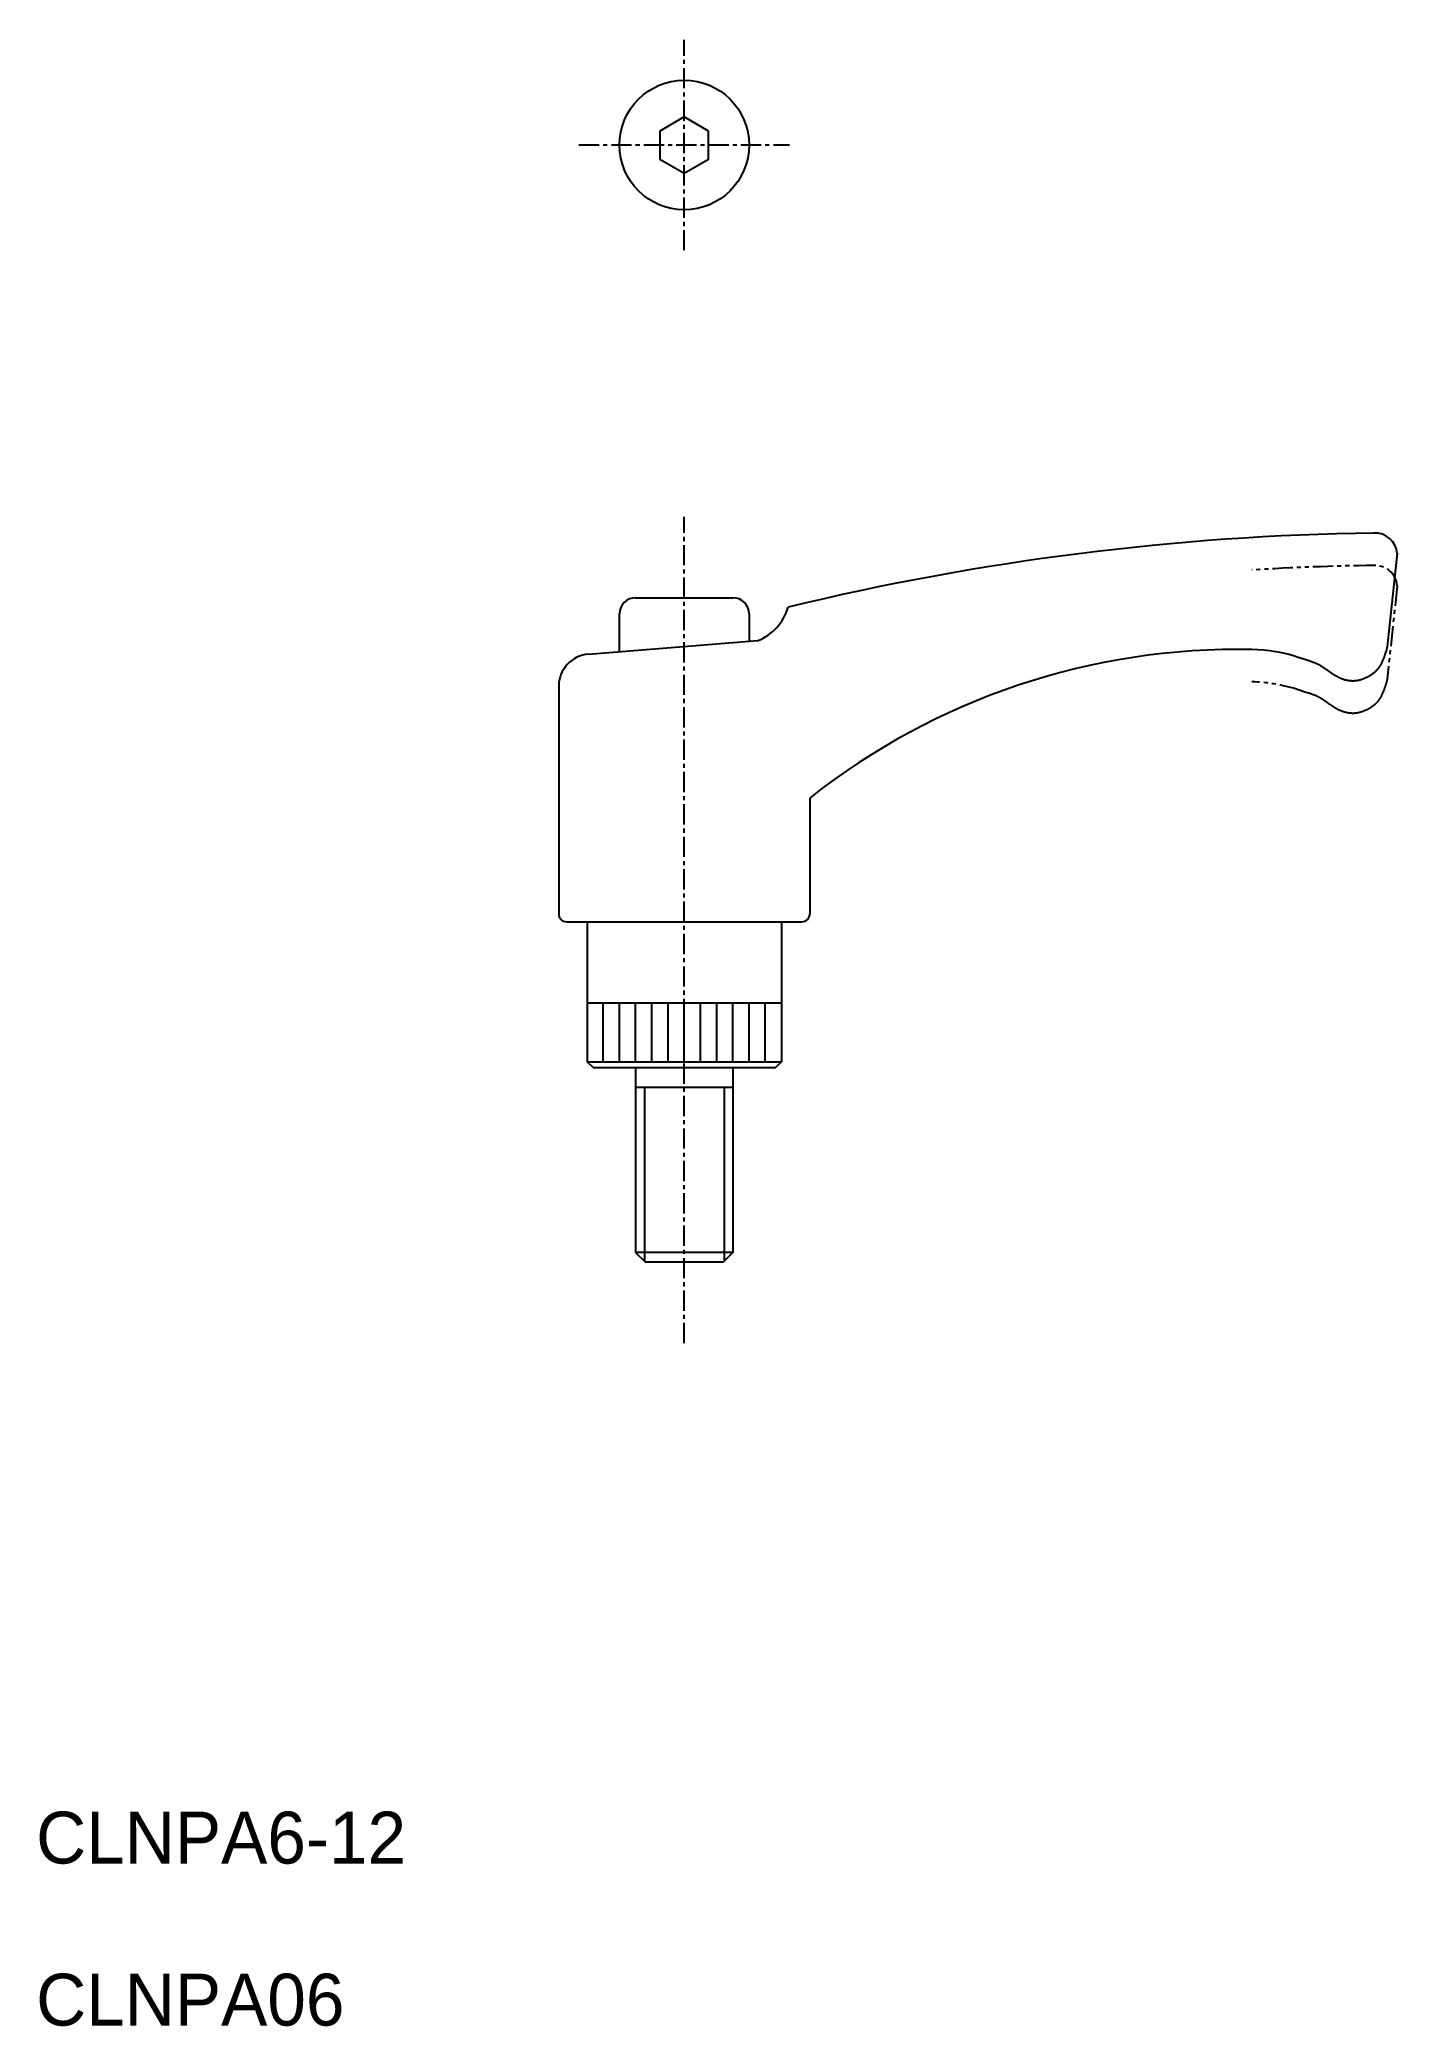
# Model space of a CAD drawing. Extents: x -4032 to -3948, y -1195 to -1072.
import ezdxf

# ---------------------------------------------------------------- set-up
doc = ezdxf.new("R2010")
doc.units = 0
doc.linetypes.add('CENTER', pattern=[2, 1.25, -0.25, 0.25, -0.25])
doc.linetypes.add('PHANTOM', pattern=[2.5, 1.25, -0.25, 0.25, -0.25, 0.25, -0.25])
doc.layers.get('0').update_dxf_attribs({"linetype": 'CONTINUOUS'})
doc.layers.add('CENTER', color=1, linetype='CENTER')

msp = doc.modelspace()

# ---------------------------------------------------------------- linework, layer by layer
at = {"color": 7, "linetype": 'CONTINUOUS'}
for p, q in [((-3948.14, -1104.09), (-3948.76, -1109.87)), ((-3995.14, -1106.83), (-3989.14, -1106.83)), ((-3996.14, -1110.16), (-3996.14, -1107.83)), ((-3988.14, -1107.83), (-3988.14, -1109.51)), ((-3998.05, -1110.31), (-3987.59, -1109.47)), ((-3999.89, -1112.3), (-3999.89, -1126.33)), ((-3984.39, -1119.18), (-3984.39, -1126.33)), ((-3999.39, -1126.83), (-3984.89, -1126.83)), ((-3998.14, -1126.83), (-3998.14, -1135.47)), ((-3986.14, -1126.83), (-3986.14, -1135.47)), ((-3998.14, -1131.83), (-3986.14, -1131.83)), ((-3997.77, -1135.83), (-3998.14, -1135.47)), ((-3998.14, -1135.47), (-3986.14, -1135.47)), ((-3997.77, -1135.83), (-3986.5, -1135.83)), ((-3995.14, -1135.83), (-3995.14, -1147.23)), ((-3989.14, -1135.83), (-3989.14, -1147.23)), ((-3986.5, -1135.83), (-3986.14, -1135.47)), ((-3995.14, -1137.03), (-3989.14, -1137.03)), ((-3995.14, -1147.23), (-3994.54, -1147.83)), ((-3989.14, -1147.23), (-3995.14, -1147.23)), ((-3989.14, -1147.23), (-3989.74, -1147.83)), ((-3989.74, -1147.83), (-3994.54, -1147.83))]:
    msp.add_line(p, q, dxfattribs=at)
at = {"color": 3, "linetype": 'PHANTOM'}
msp.add_line((-3948.14, -1106.09), (-3948.76, -1111.87), dxfattribs=at)
at = {"color": 3, "linetype": 'CONTINUOUS'}
for p, q in [((-3997.14, -1135.47), (-3997.14, -1131.83)), ((-3996.14, -1135.47), (-3996.14, -1131.83)), ((-3995.14, -1135.47), (-3995.14, -1131.83)), ((-3994.14, -1135.47), (-3994.14, -1131.83)), ((-3993.14, -1135.47), (-3993.14, -1131.83)), ((-3992.14, -1135.47), (-3992.14, -1131.83)), ((-3991.14, -1135.47), (-3991.14, -1131.83)), ((-3990.14, -1135.47), (-3990.14, -1131.83)), ((-3989.14, -1135.47), (-3989.14, -1131.83)), ((-3988.14, -1135.47), (-3988.14, -1131.83)), ((-3987.14, -1135.47), (-3987.14, -1131.83)), ((-3994.59, -1137.03), (-3994.59, -1147.78)), ((-3989.68, -1137.03), (-3989.68, -1147.78))]:
    msp.add_line(p, q, dxfattribs=at)
at = {"color": 7, "linetype": 'CONTINUOUS'}
msp.add_lwpolyline([(-3990.64, -1078.03), (-3992.14, -1077.16), (-3993.64, -1078.03), (-3993.64, -1079.76), (-3992.14, -1080.63), (-3990.64, -1079.76)], close=True, dxfattribs=at)
at = {"color": 7}
msp.add_polyline3d([(-3948.76, -1109.87, 0), (-3948.76, -1109.88, 0), (-3948.76, -1109.88, 0), (-3948.76, -1109.88, 0), (-3948.76, -1109.89, 0), (-3948.76, -1109.89, 0), (-3948.77, -1109.9, 0), (-3948.77, -1109.91, 0), (-3948.77, -1109.92, 0), (-3948.78, -1109.93, 0), (-3948.78, -1109.95, 0), (-3948.78, -1109.96, 0), (-3948.79, -1109.98, 0), (-3948.79, -1109.99, 0), (-3948.8, -1110.01, 0), (-3948.8, -1110.03, 0), (-3948.81, -1110.05, 0), (-3948.81, -1110.07, 0), (-3948.82, -1110.09, 0), (-3948.83, -1110.11, 0), (-3948.83, -1110.13, 0), (-3948.84, -1110.15, 0), (-3948.85, -1110.18, 0), (-3948.86, -1110.2, 0), (-3948.86, -1110.22, 0), (-3948.87, -1110.25, 0), (-3948.88, -1110.27, 0), (-3948.89, -1110.3, 0), (-3948.9, -1110.32, 0), (-3948.91, -1110.35, 0), (-3948.92, -1110.38, 0), (-3948.92, -1110.4, 0), (-3948.93, -1110.43, 0), (-3948.94, -1110.46, 0), (-3948.95, -1110.48, 0), (-3948.96, -1110.51, 0), (-3948.97, -1110.54, 0), (-3948.98, -1110.56, 0), (-3948.99, -1110.59, 0), (-3949, -1110.62, 0), (-3949.01, -1110.64, 0), (-3949.02, -1110.67, 0), (-3949.03, -1110.69, 0), (-3949.05, -1110.72, 0), (-3949.06, -1110.74, 0), (-3949.07, -1110.77, 0), (-3949.08, -1110.79, 0), (-3949.09, -1110.81, 0), (-3949.1, -1110.84, 0), (-3949.11, -1110.86, 0), (-3949.12, -1110.88, 0), (-3949.13, -1110.9, 0), (-3949.14, -1110.92, 0), (-3949.15, -1110.95, 0), (-3949.17, -1110.97, 0), (-3949.18, -1110.99, 0), (-3949.19, -1111.01, 0), (-3949.2, -1111.03, 0), (-3949.21, -1111.04, 0), (-3949.22, -1111.06, 0), (-3949.23, -1111.08, 0), (-3949.25, -1111.1, 0), (-3949.26, -1111.12, 0), (-3949.27, -1111.14, 0), (-3949.28, -1111.15, 0), (-3949.29, -1111.17, 0), (-3949.31, -1111.19, 0), (-3949.32, -1111.2, 0), (-3949.33, -1111.22, 0), (-3949.34, -1111.23, 0), (-3949.36, -1111.25, 0), (-3949.37, -1111.26, 0), (-3949.38, -1111.28, 0), (-3949.4, -1111.29, 0), (-3949.41, -1111.31, 0), (-3949.42, -1111.32, 0), (-3949.44, -1111.34, 0), (-3949.45, -1111.35, 0), (-3949.46, -1111.36, 0), (-3949.48, -1111.38, 0), (-3949.49, -1111.39, 0), (-3949.5, -1111.4, 0), (-3949.52, -1111.42, 0), (-3949.53, -1111.43, 0), (-3949.55, -1111.44, 0), (-3949.56, -1111.45, 0), (-3949.58, -1111.47, 0), (-3949.59, -1111.48, 0), (-3949.61, -1111.49, 0), (-3949.62, -1111.5, 0), (-3949.64, -1111.51, 0), (-3949.65, -1111.53, 0), (-3949.67, -1111.54, 0), (-3949.68, -1111.55, 0), (-3949.7, -1111.56, 0), (-3949.72, -1111.57, 0), (-3949.73, -1111.58, 0), (-3949.75, -1111.59, 0), (-3949.77, -1111.6, 0), (-3949.78, -1111.62, 0), (-3949.8, -1111.63, 0), (-3949.82, -1111.64, 0), (-3949.83, -1111.65, 0), (-3949.85, -1111.66, 0), (-3949.87, -1111.67, 0), (-3949.89, -1111.68, 0), (-3949.9, -1111.69, 0), (-3949.92, -1111.7, 0), (-3949.94, -1111.71, 0), (-3949.96, -1111.72, 0), (-3949.98, -1111.73, 0), (-3950, -1111.74, 0), (-3950.01, -1111.75, 0), (-3950.03, -1111.76, 0), (-3950.05, -1111.77, 0), (-3950.07, -1111.78, 0), (-3950.09, -1111.78, 0), (-3950.11, -1111.79, 0), (-3950.13, -1111.8, 0), (-3950.15, -1111.81, 0), (-3950.17, -1111.82, 0), (-3950.19, -1111.83, 0), (-3950.21, -1111.83, 0), (-3950.23, -1111.84, 0), (-3950.25, -1111.85, 0), (-3950.27, -1111.86, 0), (-3950.29, -1111.86, 0), (-3950.31, -1111.87, 0), (-3950.33, -1111.88, 0), (-3950.35, -1111.88, 0), (-3950.37, -1111.89, 0), (-3950.39, -1111.9, 0), (-3950.41, -1111.9, 0), (-3950.43, -1111.91, 0), (-3950.45, -1111.91, 0), (-3950.47, -1111.92, 0), (-3950.49, -1111.92, 0), (-3950.51, -1111.93, 0), (-3950.53, -1111.93, 0), (-3950.55, -1111.94, 0), (-3950.57, -1111.94, 0), (-3950.59, -1111.94, 0), (-3950.61, -1111.95, 0), (-3950.63, -1111.95, 0), (-3950.66, -1111.95, 0), (-3950.68, -1111.96, 0), (-3950.7, -1111.96, 0), (-3950.72, -1111.96, 0), (-3950.74, -1111.96, 0), (-3950.76, -1111.96, 0), (-3950.78, -1111.96, 0), (-3950.8, -1111.97, 0), (-3950.82, -1111.97, 0), (-3950.85, -1111.97, 0), (-3950.87, -1111.97, 0), (-3950.89, -1111.97, 0), (-3950.91, -1111.97, 0), (-3950.93, -1111.97, 0), (-3950.95, -1111.96, 0), (-3950.97, -1111.96, 0), (-3950.99, -1111.96, 0), (-3951.01, -1111.96, 0), (-3951.03, -1111.96, 0), (-3951.06, -1111.96, 0), (-3951.08, -1111.96, 0), (-3951.1, -1111.95, 0), (-3951.12, -1111.95, 0), (-3951.14, -1111.95, 0), (-3951.16, -1111.94, 0), (-3951.18, -1111.94, 0), (-3951.2, -1111.94, 0), (-3951.22, -1111.93, 0), (-3951.24, -1111.93, 0), (-3951.26, -1111.92, 0), (-3951.28, -1111.92, 0), (-3951.3, -1111.92, 0), (-3951.33, -1111.91, 0), (-3951.35, -1111.91, 0), (-3951.37, -1111.9, 0), (-3951.39, -1111.89, 0), (-3951.41, -1111.89, 0), (-3951.43, -1111.88, 0), (-3951.45, -1111.88, 0), (-3951.47, -1111.87, 0), (-3951.49, -1111.86, 0), (-3951.51, -1111.86, 0), (-3951.53, -1111.85, 0), (-3951.55, -1111.84, 0), (-3951.57, -1111.84, 0), (-3951.59, -1111.83, 0), (-3951.61, -1111.82, 0), (-3951.62, -1111.81, 0), (-3951.64, -1111.8, 0), (-3951.66, -1111.8, 0), (-3951.68, -1111.79, 0), (-3951.7, -1111.78, 0), (-3951.72, -1111.77, 0), (-3951.74, -1111.76, 0), (-3951.76, -1111.75, 0), (-3951.78, -1111.74, 0), (-3951.8, -1111.73, 0), (-3951.81, -1111.72, 0), (-3951.83, -1111.71, 0), (-3951.85, -1111.7, 0), (-3951.87, -1111.69, 0), (-3951.89, -1111.68, 0), (-3951.91, -1111.67, 0), (-3951.92, -1111.66, 0), (-3951.94, -1111.65, 0), (-3951.96, -1111.64, 0), (-3951.98, -1111.63, 0), (-3952, -1111.62, 0), (-3952.01, -1111.61, 0), (-3952.03, -1111.6, 0), (-3952.05, -1111.59, 0), (-3952.07, -1111.57, 0), (-3952.08, -1111.56, 0), (-3952.1, -1111.55, 0), (-3952.12, -1111.54, 0), (-3952.14, -1111.53, 0), (-3952.16, -1111.52, 0), (-3952.17, -1111.51, 0), (-3952.19, -1111.49, 0), (-3952.21, -1111.48, 0), (-3952.22, -1111.47, 0), (-3952.24, -1111.46, 0), (-3952.26, -1111.45, 0), (-3952.28, -1111.43, 0), (-3952.29, -1111.42, 0), (-3952.31, -1111.41, 0), (-3952.33, -1111.4, 0), (-3952.35, -1111.39, 0), (-3952.36, -1111.37, 0), (-3952.38, -1111.36, 0), (-3952.4, -1111.35, 0), (-3952.41, -1111.34, 0), (-3952.43, -1111.32, 0), (-3952.45, -1111.31, 0), (-3952.47, -1111.3, 0), (-3952.48, -1111.29, 0), (-3952.5, -1111.28, 0), (-3952.52, -1111.26, 0), (-3952.53, -1111.25, 0), (-3952.55, -1111.24, 0), (-3952.57, -1111.23, 0), (-3952.59, -1111.22, 0), (-3952.6, -1111.2, 0), (-3952.62, -1111.19, 0), (-3952.64, -1111.18, 0), (-3952.65, -1111.17, 0), (-3952.67, -1111.16, 0), (-3952.69, -1111.15, 0), (-3952.71, -1111.13, 0), (-3952.72, -1111.12, 0), (-3952.74, -1111.11, 0), (-3952.76, -1111.1, 0), (-3952.78, -1111.09, 0), (-3952.79, -1111.08, 0), (-3952.81, -1111.07, 0), (-3952.83, -1111.06, 0), (-3952.85, -1111.05, 0), (-3952.86, -1111.03, 0), (-3952.88, -1111.02, 0), (-3952.9, -1111.01, 0), (-3952.92, -1111, 0), (-3952.93, -1110.99, 0), (-3952.95, -1110.98, 0), (-3952.97, -1110.97, 0), (-3952.99, -1110.96, 0), (-3953.01, -1110.95, 0), (-3953.02, -1110.95, 0), (-3953.04, -1110.94, 0), (-3953.06, -1110.93, 0), (-3953.08, -1110.92, 0), (-3953.1, -1110.91, 0), (-3953.12, -1110.9, 0), (-3953.13, -1110.89, 0), (-3953.15, -1110.88, 0), (-3953.17, -1110.88, 0), (-3953.19, -1110.87, 0), (-3953.21, -1110.86, 0), (-3953.23, -1110.85, 0), (-3953.26, -1110.84, 0), (-3953.33, -1110.82, 0), (-3953.43, -1110.78, 0), (-3953.6, -1110.73, 0), (-3953.84, -1110.65, 0), (-3954.18, -1110.54, 0)], dxfattribs=at)
at = {"color": 3, "linetype": 'PHANTOM'}
msp.add_polyline3d([(-3948.76, -1111.87, 0), (-3948.76, -1111.88, 0), (-3948.76, -1111.88, 0), (-3948.76, -1111.88, 0), (-3948.76, -1111.89, 0), (-3948.76, -1111.89, 0), (-3948.77, -1111.9, 0), (-3948.77, -1111.91, 0), (-3948.77, -1111.92, 0), (-3948.78, -1111.93, 0), (-3948.78, -1111.95, 0), (-3948.78, -1111.96, 0), (-3948.79, -1111.98, 0), (-3948.79, -1111.99, 0), (-3948.8, -1112.01, 0), (-3948.8, -1112.03, 0), (-3948.81, -1112.05, 0), (-3948.81, -1112.07, 0), (-3948.82, -1112.09, 0), (-3948.83, -1112.11, 0), (-3948.83, -1112.13, 0), (-3948.84, -1112.15, 0), (-3948.85, -1112.18, 0), (-3948.86, -1112.2, 0), (-3948.86, -1112.22, 0), (-3948.87, -1112.25, 0), (-3948.88, -1112.27, 0), (-3948.89, -1112.3, 0), (-3948.9, -1112.32, 0), (-3948.91, -1112.35, 0), (-3948.92, -1112.38, 0), (-3948.92, -1112.4, 0), (-3948.93, -1112.43, 0), (-3948.94, -1112.46, 0), (-3948.95, -1112.48, 0), (-3948.96, -1112.51, 0), (-3948.97, -1112.54, 0), (-3948.98, -1112.56, 0), (-3948.99, -1112.59, 0), (-3949, -1112.62, 0), (-3949.01, -1112.64, 0), (-3949.02, -1112.67, 0), (-3949.03, -1112.69, 0), (-3949.05, -1112.72, 0), (-3949.06, -1112.74, 0), (-3949.07, -1112.77, 0), (-3949.08, -1112.79, 0), (-3949.09, -1112.81, 0), (-3949.1, -1112.84, 0), (-3949.11, -1112.86, 0), (-3949.12, -1112.88, 0), (-3949.13, -1112.9, 0), (-3949.14, -1112.92, 0), (-3949.15, -1112.95, 0), (-3949.17, -1112.97, 0), (-3949.18, -1112.99, 0), (-3949.19, -1113.01, 0), (-3949.2, -1113.03, 0), (-3949.21, -1113.04, 0), (-3949.22, -1113.06, 0), (-3949.23, -1113.08, 0), (-3949.25, -1113.1, 0), (-3949.26, -1113.12, 0), (-3949.27, -1113.14, 0), (-3949.28, -1113.15, 0), (-3949.29, -1113.17, 0), (-3949.31, -1113.19, 0), (-3949.32, -1113.2, 0), (-3949.33, -1113.22, 0), (-3949.34, -1113.23, 0), (-3949.36, -1113.25, 0), (-3949.37, -1113.26, 0), (-3949.38, -1113.28, 0), (-3949.4, -1113.29, 0), (-3949.41, -1113.31, 0), (-3949.42, -1113.32, 0), (-3949.44, -1113.34, 0), (-3949.45, -1113.35, 0), (-3949.46, -1113.36, 0), (-3949.48, -1113.38, 0), (-3949.49, -1113.39, 0), (-3949.5, -1113.4, 0), (-3949.52, -1113.42, 0), (-3949.53, -1113.43, 0), (-3949.55, -1113.44, 0), (-3949.56, -1113.45, 0), (-3949.58, -1113.47, 0), (-3949.59, -1113.48, 0), (-3949.61, -1113.49, 0), (-3949.62, -1113.5, 0), (-3949.64, -1113.51, 0), (-3949.65, -1113.53, 0), (-3949.67, -1113.54, 0), (-3949.68, -1113.55, 0), (-3949.7, -1113.56, 0), (-3949.72, -1113.57, 0), (-3949.73, -1113.58, 0), (-3949.75, -1113.59, 0), (-3949.77, -1113.6, 0), (-3949.78, -1113.62, 0), (-3949.8, -1113.63, 0), (-3949.82, -1113.64, 0), (-3949.83, -1113.65, 0), (-3949.85, -1113.66, 0), (-3949.87, -1113.67, 0), (-3949.89, -1113.68, 0), (-3949.9, -1113.69, 0), (-3949.92, -1113.7, 0), (-3949.94, -1113.71, 0), (-3949.96, -1113.72, 0), (-3949.98, -1113.73, 0), (-3950, -1113.74, 0), (-3950.01, -1113.75, 0), (-3950.03, -1113.76, 0), (-3950.05, -1113.77, 0), (-3950.07, -1113.78, 0), (-3950.09, -1113.78, 0), (-3950.11, -1113.79, 0), (-3950.13, -1113.8, 0), (-3950.15, -1113.81, 0), (-3950.17, -1113.82, 0), (-3950.19, -1113.83, 0), (-3950.21, -1113.83, 0), (-3950.23, -1113.84, 0), (-3950.25, -1113.85, 0), (-3950.27, -1113.86, 0), (-3950.29, -1113.86, 0), (-3950.31, -1113.87, 0), (-3950.33, -1113.88, 0), (-3950.35, -1113.88, 0), (-3950.37, -1113.89, 0), (-3950.39, -1113.9, 0), (-3950.41, -1113.9, 0), (-3950.43, -1113.91, 0), (-3950.45, -1113.91, 0), (-3950.47, -1113.92, 0), (-3950.49, -1113.92, 0), (-3950.51, -1113.93, 0), (-3950.53, -1113.93, 0), (-3950.55, -1113.94, 0), (-3950.57, -1113.94, 0), (-3950.59, -1113.94, 0), (-3950.61, -1113.95, 0), (-3950.63, -1113.95, 0), (-3950.66, -1113.95, 0), (-3950.68, -1113.96, 0), (-3950.7, -1113.96, 0), (-3950.72, -1113.96, 0), (-3950.74, -1113.96, 0), (-3950.76, -1113.96, 0), (-3950.78, -1113.96, 0), (-3950.8, -1113.97, 0), (-3950.82, -1113.97, 0), (-3950.85, -1113.97, 0), (-3950.87, -1113.97, 0), (-3950.89, -1113.97, 0), (-3950.91, -1113.97, 0), (-3950.93, -1113.97, 0), (-3950.95, -1113.96, 0), (-3950.97, -1113.96, 0), (-3950.99, -1113.96, 0), (-3951.01, -1113.96, 0), (-3951.03, -1113.96, 0), (-3951.06, -1113.96, 0), (-3951.08, -1113.96, 0), (-3951.1, -1113.95, 0), (-3951.12, -1113.95, 0), (-3951.14, -1113.95, 0), (-3951.16, -1113.94, 0), (-3951.18, -1113.94, 0), (-3951.2, -1113.94, 0), (-3951.22, -1113.93, 0), (-3951.24, -1113.93, 0), (-3951.26, -1113.92, 0), (-3951.28, -1113.92, 0), (-3951.3, -1113.92, 0), (-3951.33, -1113.91, 0), (-3951.35, -1113.91, 0), (-3951.37, -1113.9, 0), (-3951.39, -1113.89, 0), (-3951.41, -1113.89, 0), (-3951.43, -1113.88, 0), (-3951.45, -1113.88, 0), (-3951.47, -1113.87, 0), (-3951.49, -1113.86, 0), (-3951.51, -1113.86, 0), (-3951.53, -1113.85, 0), (-3951.55, -1113.84, 0), (-3951.57, -1113.84, 0), (-3951.59, -1113.83, 0), (-3951.61, -1113.82, 0), (-3951.62, -1113.81, 0), (-3951.64, -1113.8, 0), (-3951.66, -1113.8, 0), (-3951.68, -1113.79, 0), (-3951.7, -1113.78, 0), (-3951.72, -1113.77, 0), (-3951.74, -1113.76, 0), (-3951.76, -1113.75, 0), (-3951.78, -1113.74, 0), (-3951.8, -1113.73, 0), (-3951.81, -1113.72, 0), (-3951.83, -1113.71, 0), (-3951.85, -1113.7, 0), (-3951.87, -1113.69, 0), (-3951.89, -1113.68, 0), (-3951.91, -1113.67, 0), (-3951.92, -1113.66, 0), (-3951.94, -1113.65, 0), (-3951.96, -1113.64, 0), (-3951.98, -1113.63, 0), (-3952, -1113.62, 0), (-3952.01, -1113.61, 0), (-3952.03, -1113.6, 0), (-3952.05, -1113.59, 0), (-3952.07, -1113.57, 0), (-3952.08, -1113.56, 0), (-3952.1, -1113.55, 0), (-3952.12, -1113.54, 0), (-3952.14, -1113.53, 0), (-3952.16, -1113.52, 0), (-3952.17, -1113.51, 0), (-3952.19, -1113.49, 0), (-3952.21, -1113.48, 0), (-3952.22, -1113.47, 0), (-3952.24, -1113.46, 0), (-3952.26, -1113.45, 0), (-3952.28, -1113.43, 0), (-3952.29, -1113.42, 0), (-3952.31, -1113.41, 0), (-3952.33, -1113.4, 0), (-3952.35, -1113.39, 0), (-3952.36, -1113.37, 0), (-3952.38, -1113.36, 0), (-3952.4, -1113.35, 0), (-3952.41, -1113.34, 0), (-3952.43, -1113.32, 0), (-3952.45, -1113.31, 0), (-3952.47, -1113.3, 0), (-3952.48, -1113.29, 0), (-3952.5, -1113.28, 0), (-3952.52, -1113.26, 0), (-3952.53, -1113.25, 0), (-3952.55, -1113.24, 0), (-3952.57, -1113.23, 0), (-3952.59, -1113.22, 0), (-3952.6, -1113.2, 0), (-3952.62, -1113.19, 0), (-3952.64, -1113.18, 0), (-3952.65, -1113.17, 0), (-3952.67, -1113.16, 0), (-3952.69, -1113.15, 0), (-3952.71, -1113.13, 0), (-3952.72, -1113.12, 0), (-3952.74, -1113.11, 0), (-3952.76, -1113.1, 0), (-3952.78, -1113.09, 0), (-3952.79, -1113.08, 0), (-3952.81, -1113.07, 0), (-3952.83, -1113.06, 0), (-3952.85, -1113.05, 0), (-3952.86, -1113.03, 0), (-3952.88, -1113.02, 0), (-3952.9, -1113.01, 0), (-3952.92, -1113, 0), (-3952.93, -1112.99, 0), (-3952.95, -1112.98, 0), (-3952.97, -1112.97, 0), (-3952.99, -1112.96, 0), (-3953.01, -1112.95, 0), (-3953.02, -1112.95, 0), (-3953.04, -1112.94, 0), (-3953.06, -1112.93, 0), (-3953.08, -1112.92, 0), (-3953.1, -1112.91, 0), (-3953.12, -1112.9, 0), (-3953.13, -1112.89, 0), (-3953.15, -1112.88, 0), (-3953.17, -1112.88, 0), (-3953.19, -1112.87, 0), (-3953.21, -1112.86, 0), (-3953.23, -1112.85, 0), (-3953.26, -1112.84, 0), (-3953.33, -1112.82, 0), (-3953.43, -1112.78, 0), (-3953.6, -1112.73, 0), (-3953.84, -1112.65, 0), (-3954.18, -1112.54, 0)], dxfattribs=at)
at = {"color": 7, "linetype": 'CONTINUOUS'}
msp.add_circle((-3992.14, -1078.89), 4, dxfattribs=at)
for centre, radius, start, end in [((-3947.24, -1266.56), 163.74, 90.8234, 103.598), ((-3949.5, -1104.21), 1.37, 4.7437, 93.7297), ((-3995.14, -1107.83), 1, 90, 180), ((-3989.14, -1107.83), 1, 0, 90), ((-3988.73, -1106.58), 3.11, 291.467, 344.4521), ((-3997.89, -1112.3), 2, 94.5943, 180), ((-3999.39, -1126.33), 0.5, 180, 270), ((-3984.89, -1126.33), 0.5, 270, 0)]:
    msp.add_arc(centre, radius, start, end, dxfattribs=at)
at = {"color": 3, "linetype": 'PHANTOM'}
for centre, radius, start, end in [((-3947.24, -1268.56), 163.74, 90.8234, 93.4545), ((-3949.5, -1106.21), 1.37, 4.7437, 93.7297), ((-3957.34, -1122.02), 10, 71.5976, 88.6872)]:
    msp.add_arc(centre, radius, start, end, dxfattribs=at)
at = {"linetype": 'CONTINUOUS'}
for centre, radius, start, end in [((-3957.98, -1152.65), 42.63, 88.8208, 128.2638), ((-3957.34, -1120.02), 10, 71.5976, 88.6872)]:
    msp.add_arc(centre, radius, start, end, dxfattribs=at)
at = {"layer": 'CENTER', "color": 1, "linetype": 'CENTER'}
for p, q in [((-3992.14, -1085.39), (-3992.14, -1072.39)), ((-3998.64, -1078.89), (-3985.64, -1078.89)), ((-3992.14, -1152.83), (-3992.14, -1101.83))]:
    msp.add_line(p, q, dxfattribs=at)

# ---------------------------------------------------------------- texts
at = {"color": 7, "linetype": 'CONTINUOUS'}
for s, p in [('CLNPA6-12', (-4032.14, -1184.95)), ('CLNPA06', (-4032.14, -1194.95))]:
    msp.add_text(s, height=3.2, dxfattribs=at).set_placement(p)

doc.saveas('drawing.dxf')
